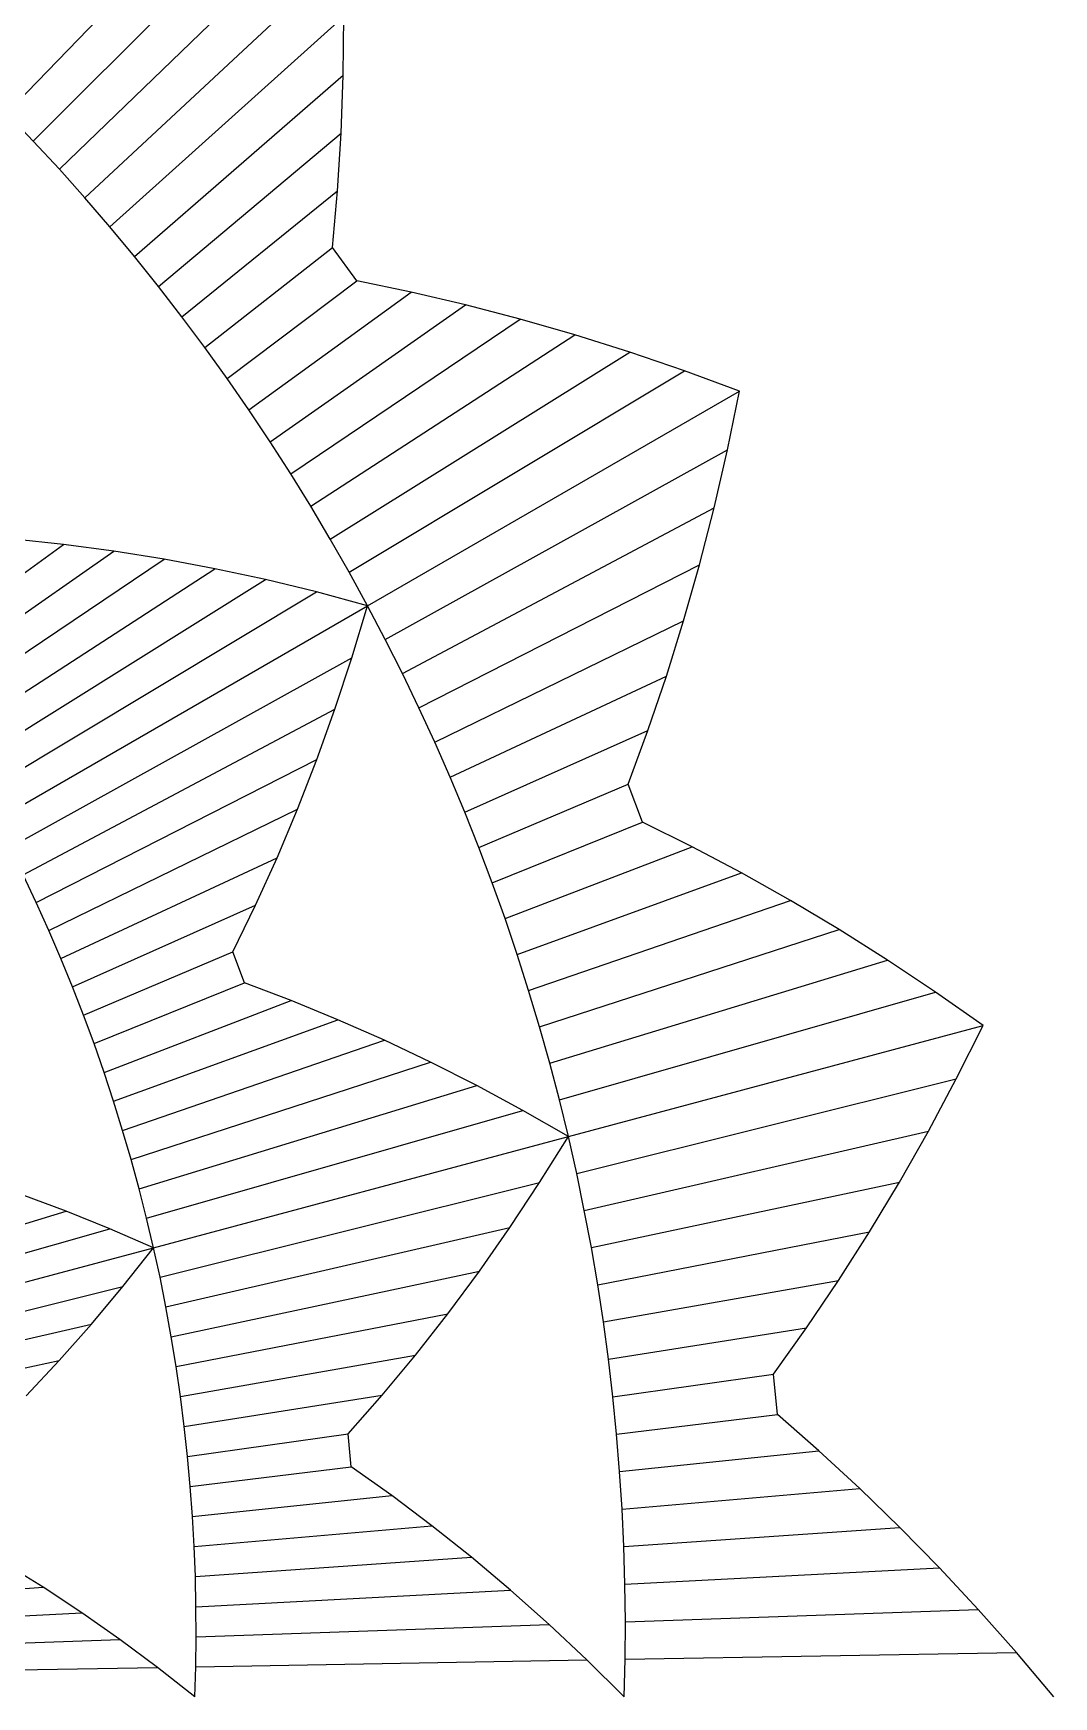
# Model space of a CAD drawing. Header units: metres. Extents: x -32.5 to 30, y -28.8 to 31.2.
# Drawn here: x 18.12 to 30, y 0 to 19.38 of the extents above; entities that cross this region are included whole.
import ezdxf

# ---------------------------------------------------------------- set-up
doc = ezdxf.new("R2010")
doc.units = ezdxf.units.M
for name, color, linetype in [('Fill', 3, 'Continuous'), ('Inner', 2, 'Continuous'), ('Outer', 1, 'Continuous')]:
    doc.layers.add(name, color=color, linetype=linetype)

msp = doc.modelspace()

# ---------------------------------------------------------------- linework, layer by layer
at = {"layer": 'Fill'}
for p, q in [((17.81, 18.443), (20.975, 21.72)), ((18.12, 18.12), (21.655, 21.655)), ((18.423, 17.791), (21.7, 20.956)), ((18.721, 17.457), (21.727, 20.261)), ((19.012, 17.119), (21.737, 19.572)), ((19.298, 16.775), (21.729, 18.889)), ((19.577, 16.427), (21.705, 18.212)), ((19.85, 16.074), (21.663, 17.542)), ((20.116, 15.716), (21.605, 16.879)), ((20.376, 15.355), (21.885, 16.491)), ((20.63, 14.989), (22.518, 16.36)), ((20.877, 14.618), (23.152, 16.212)), ((21.117, 14.244), (23.789, 16.046)), ((21.351, 13.866), (24.426, 15.863)), ((21.578, 13.484), (25.065, 15.662)), ((21.798, 13.098), (25.703, 15.444)), ((22.011, 12.708), (26.342, 15.208)), ((22.218, 12.316), (26.202, 14.524)), ((22.417, 11.919), (26.047, 13.849)), ((16.585, 12.05), (18.473, 13.421)), ((16.781, 11.75), (19.057, 13.344)), ((16.972, 11.448), (19.644, 13.25)), ((22.609, 11.52), (25.876, 13.185)), ((17.158, 11.142), (20.233, 13.139)), ((17.338, 10.834), (20.824, 13.012)), ((17.512, 10.523), (21.417, 12.869)), ((17.681, 10.208), (22.011, 12.708)), ((22.794, 11.118), (25.691, 12.53)), ((17.845, 9.891), (21.829, 12.1)), ((22.972, 10.712), (25.49, 11.886)), ((18.002, 9.572), (21.632, 11.502)), ((23.143, 10.304), (25.275, 11.253)), ((18.154, 9.25), (21.421, 10.915)), ((23.307, 9.893), (25.045, 10.631)), ((18.3, 8.926), (21.197, 10.338)), ((23.463, 9.48), (25.214, 10.187)), ((23.612, 9.064), (25.79, 9.9)), ((18.441, 8.599), (20.958, 9.773)), ((23.753, 8.646), (26.364, 9.596)), ((18.575, 8.27), (20.707, 9.219)), ((23.887, 8.225), (26.934, 9.274)), ((24.014, 7.803), (27.501, 8.936)), ((18.704, 7.939), (20.443, 8.677)), ((24.133, 7.378), (28.065, 8.58)), ((18.827, 7.607), (20.578, 8.314)), ((24.245, 6.952), (28.624, 8.208)), ((18.944, 7.272), (21.122, 8.108)), ((19.055, 6.935), (21.665, 7.885)), ((24.349, 6.524), (29.179, 7.818)), ((19.16, 6.597), (22.207, 7.646)), ((19.259, 6.258), (22.746, 7.391)), ((24.446, 6.095), (28.866, 7.197)), ((19.352, 5.916), (23.283, 7.118)), ((19.439, 5.574), (23.818, 6.83)), ((24.535, 5.664), (28.541, 6.589)), ((19.52, 5.23), (24.349, 6.524)), ((19.595, 4.885), (24.015, 5.988)), ((24.617, 5.232), (28.203, 5.995)), ((14.57, 4.455), (18.502, 5.657)), ((14.633, 4.196), (19.012, 5.451)), ((19.663, 4.54), (23.669, 5.464)), ((24.691, 4.799), (27.854, 5.414)), ((14.69, 3.936), (19.52, 5.23)), ((19.726, 4.193), (23.313, 4.955)), ((24.757, 4.365), (27.493, 4.848)), ((14.743, 3.676), (19.163, 4.778)), ((19.783, 3.845), (22.946, 4.46)), ((14.791, 3.415), (18.797, 4.34)), ((24.816, 3.93), (27.12, 4.295)), ((14.835, 3.153), (18.422, 3.916)), ((19.833, 3.497), (22.569, 3.979)), ((24.867, 3.495), (26.737, 3.758)), ((19.877, 3.148), (22.182, 3.513)), ((24.91, 3.059), (26.785, 3.289)), ((19.915, 2.799), (21.786, 3.062)), ((24.946, 2.622), (27.266, 2.866)), ((19.947, 2.449), (21.822, 2.679)), ((19.973, 2.099), (22.294, 2.343)), ((24.974, 2.185), (27.741, 2.427)), ((19.993, 1.749), (22.76, 1.991)), ((24.995, 1.748), (28.209, 1.973)), ((20.007, 1.399), (23.221, 1.624)), ((25.007, 1.311), (28.669, 1.502)), ((15.019, 1.05), (18.233, 1.275)), ((20.014, 1.049), (23.676, 1.241)), ((15.021, 0.787), (18.683, 0.979)), ((25.013, 0.873), (29.121, 1.017)), ((20.016, 0.699), (24.124, 0.842)), ((15.019, 0.524), (19.127, 0.668)), ((20.011, 0.349), (24.566, 0.429)), ((25.01, 0.437), (29.565, 0.516)), ((15.012, 0.262), (19.566, 0.342))]:
    msp.add_line(p, q, dxfattribs=at)
at = {"layer": 'Inner'}
for p, q in [((18.12, 18.12), (17.81, 18.443)), ((18.423, 17.791), (18.12, 18.12)), ((18.721, 17.457), (18.423, 17.791)), ((19.012, 17.119), (18.721, 17.457)), ((19.298, 16.775), (19.012, 17.119)), ((19.577, 16.427), (19.298, 16.775)), ((19.85, 16.074), (19.577, 16.427)), ((20.116, 15.716), (19.85, 16.074)), ((20.376, 15.355), (20.116, 15.716)), ((20.63, 14.989), (20.376, 15.355)), ((20.877, 14.618), (20.63, 14.989)), ((21.117, 14.244), (20.877, 14.618)), ((21.351, 13.866), (21.117, 14.244)), ((21.578, 13.484), (21.351, 13.866)), ((21.798, 13.098), (21.578, 13.484)), ((22.011, 12.708), (21.798, 13.098)), ((22.218, 12.316), (22.011, 12.708)), ((22.417, 11.919), (22.218, 12.316)), ((22.609, 11.52), (22.417, 11.919)), ((22.794, 11.118), (22.609, 11.52)), ((22.972, 10.712), (22.794, 11.118)), ((23.143, 10.304), (22.972, 10.712)), ((23.307, 9.893), (23.143, 10.304)), ((23.463, 9.48), (23.307, 9.893)), ((18.154, 9.25), (18.002, 9.572)), ((23.612, 9.064), (23.463, 9.48)), ((18.3, 8.926), (18.154, 9.25)), ((18.441, 8.599), (18.3, 8.926)), ((23.753, 8.646), (23.612, 9.064)), ((18.575, 8.27), (18.441, 8.599)), ((23.887, 8.225), (23.753, 8.646)), ((18.704, 7.939), (18.575, 8.27)), ((24.014, 7.803), (23.887, 8.225)), ((18.827, 7.607), (18.704, 7.939)), ((24.133, 7.378), (24.014, 7.803)), ((18.944, 7.272), (18.827, 7.607)), ((24.245, 6.952), (24.133, 7.378)), ((19.055, 6.935), (18.944, 7.272)), ((19.16, 6.597), (19.055, 6.935)), ((24.349, 6.524), (24.245, 6.952)), ((19.259, 6.258), (19.16, 6.597)), ((24.446, 6.095), (24.349, 6.524)), ((19.352, 5.916), (19.259, 6.258)), ((24.535, 5.664), (24.446, 6.095)), ((19.439, 5.574), (19.352, 5.916)), ((24.617, 5.232), (24.535, 5.664)), ((19.52, 5.23), (19.439, 5.574)), ((24.691, 4.799), (24.617, 5.232)), ((19.595, 4.885), (19.52, 5.23)), ((19.663, 4.54), (19.595, 4.885)), ((24.757, 4.365), (24.691, 4.799)), ((19.726, 4.193), (19.663, 4.54)), ((24.816, 3.93), (24.757, 4.365)), ((19.783, 3.845), (19.726, 4.193)), ((24.867, 3.495), (24.816, 3.93)), ((19.833, 3.497), (19.783, 3.845)), ((19.877, 3.148), (19.833, 3.497)), ((24.91, 3.059), (24.867, 3.495)), ((19.915, 2.799), (19.877, 3.148)), ((24.946, 2.622), (24.91, 3.059)), ((19.947, 2.449), (19.915, 2.799)), ((24.974, 2.185), (24.946, 2.622)), ((19.973, 2.099), (19.947, 2.449)), ((24.995, 1.748), (24.974, 2.185)), ((19.993, 1.749), (19.973, 2.099)), ((20.007, 1.399), (19.993, 1.749)), ((25.007, 1.311), (24.995, 1.748)), ((20.014, 1.049), (20.007, 1.399)), ((25.013, 0.873), (25.007, 1.311)), ((20.016, 0.699), (20.014, 1.049)), ((25.01, 0.437), (25.013, 0.873)), ((20.011, 0.349), (20.016, 0.699)), ((25, 0), (25.01, 0.437)), ((20, 0), (20.011, 0.349))]:
    msp.add_line(p, q, dxfattribs=at)
at = {"layer": 'Outer'}
for p, q in [((21.729, 18.889), (21.737, 19.572)), ((21.705, 18.212), (21.729, 18.889)), ((21.663, 17.542), (21.705, 18.212)), ((21.605, 16.879), (21.663, 17.542)), ((21.885, 16.491), (21.605, 16.879)), ((22.518, 16.36), (21.885, 16.491)), ((23.152, 16.212), (22.518, 16.36)), ((23.789, 16.046), (23.152, 16.212)), ((24.426, 15.863), (23.789, 16.046)), ((25.065, 15.662), (24.426, 15.863)), ((25.703, 15.444), (25.065, 15.662)), ((26.342, 15.208), (25.703, 15.444)), ((26.202, 14.524), (26.342, 15.208)), ((26.047, 13.849), (26.202, 14.524)), ((25.876, 13.185), (26.047, 13.849)), ((18.473, 13.421), (17.892, 13.482)), ((19.057, 13.344), (18.473, 13.421)), ((19.644, 13.25), (19.057, 13.344)), ((20.233, 13.139), (19.644, 13.25)), ((25.691, 12.53), (25.876, 13.185)), ((20.824, 13.012), (20.233, 13.139)), ((21.417, 12.869), (20.824, 13.012)), ((22.011, 12.708), (21.417, 12.869)), ((21.829, 12.1), (22.011, 12.708)), ((25.49, 11.886), (25.691, 12.53)), ((21.632, 11.502), (21.829, 12.1)), ((25.275, 11.253), (25.49, 11.886)), ((21.421, 10.915), (21.632, 11.502)), ((25.045, 10.631), (25.275, 11.253)), ((21.197, 10.338), (21.421, 10.915)), ((25.214, 10.187), (25.045, 10.631)), ((20.958, 9.773), (21.197, 10.338)), ((25.79, 9.9), (25.214, 10.187)), ((26.364, 9.596), (25.79, 9.9)), ((20.707, 9.219), (20.958, 9.773)), ((26.934, 9.274), (26.364, 9.596)), ((20.443, 8.677), (20.707, 9.219)), ((27.501, 8.936), (26.934, 9.274)), ((28.065, 8.58), (27.501, 8.936)), ((20.578, 8.314), (20.443, 8.677)), ((28.624, 8.208), (28.065, 8.58)), ((21.122, 8.108), (20.578, 8.314)), ((29.179, 7.818), (28.624, 8.208)), ((21.665, 7.885), (21.122, 8.108)), ((22.207, 7.646), (21.665, 7.885)), ((28.866, 7.197), (29.179, 7.818)), ((22.746, 7.391), (22.207, 7.646)), ((23.283, 7.118), (22.746, 7.391)), ((28.541, 6.589), (28.866, 7.197)), ((23.818, 6.83), (23.283, 7.118)), ((24.349, 6.524), (23.818, 6.83)), ((28.203, 5.995), (28.541, 6.589)), ((24.015, 5.988), (24.349, 6.524)), ((18.502, 5.657), (17.991, 5.846)), ((23.669, 5.464), (24.015, 5.988)), ((27.854, 5.414), (28.203, 5.995)), ((19.012, 5.451), (18.502, 5.657)), ((19.52, 5.23), (19.012, 5.451)), ((23.313, 4.955), (23.669, 5.464)), ((27.493, 4.848), (27.854, 5.414)), ((19.163, 4.778), (19.52, 5.23)), ((22.946, 4.46), (23.313, 4.955)), ((27.12, 4.295), (27.493, 4.848)), ((18.797, 4.34), (19.163, 4.778)), ((22.569, 3.979), (22.946, 4.46)), ((18.422, 3.916), (18.797, 4.34)), ((26.737, 3.758), (27.12, 4.295)), ((18.037, 3.506), (18.422, 3.916)), ((22.182, 3.513), (22.569, 3.979)), ((26.785, 3.289), (26.737, 3.758)), ((21.786, 3.062), (22.182, 3.513)), ((27.266, 2.866), (26.785, 3.289)), ((21.822, 2.679), (21.786, 3.062)), ((27.741, 2.427), (27.266, 2.866)), ((22.294, 2.343), (21.822, 2.679)), ((22.76, 1.991), (22.294, 2.343)), ((28.209, 1.973), (27.741, 2.427)), ((23.221, 1.624), (22.76, 1.991)), ((28.669, 1.502), (28.209, 1.973)), ((18.233, 1.275), (17.779, 1.555)), ((23.676, 1.241), (23.221, 1.624)), ((29.121, 1.017), (28.669, 1.502)), ((18.683, 0.979), (18.233, 1.275)), ((24.124, 0.842), (23.676, 1.241)), ((19.127, 0.668), (18.683, 0.979)), ((29.565, 0.516), (29.121, 1.017)), ((24.566, 0.429), (24.124, 0.842)), ((19.566, 0.342), (19.127, 0.668)), ((25, 0), (24.566, 0.429)), ((30, 0), (29.565, 0.516)), ((20, 0), (19.566, 0.342))]:
    msp.add_line(p, q, dxfattribs=at)

doc.saveas('drawing.dxf')
